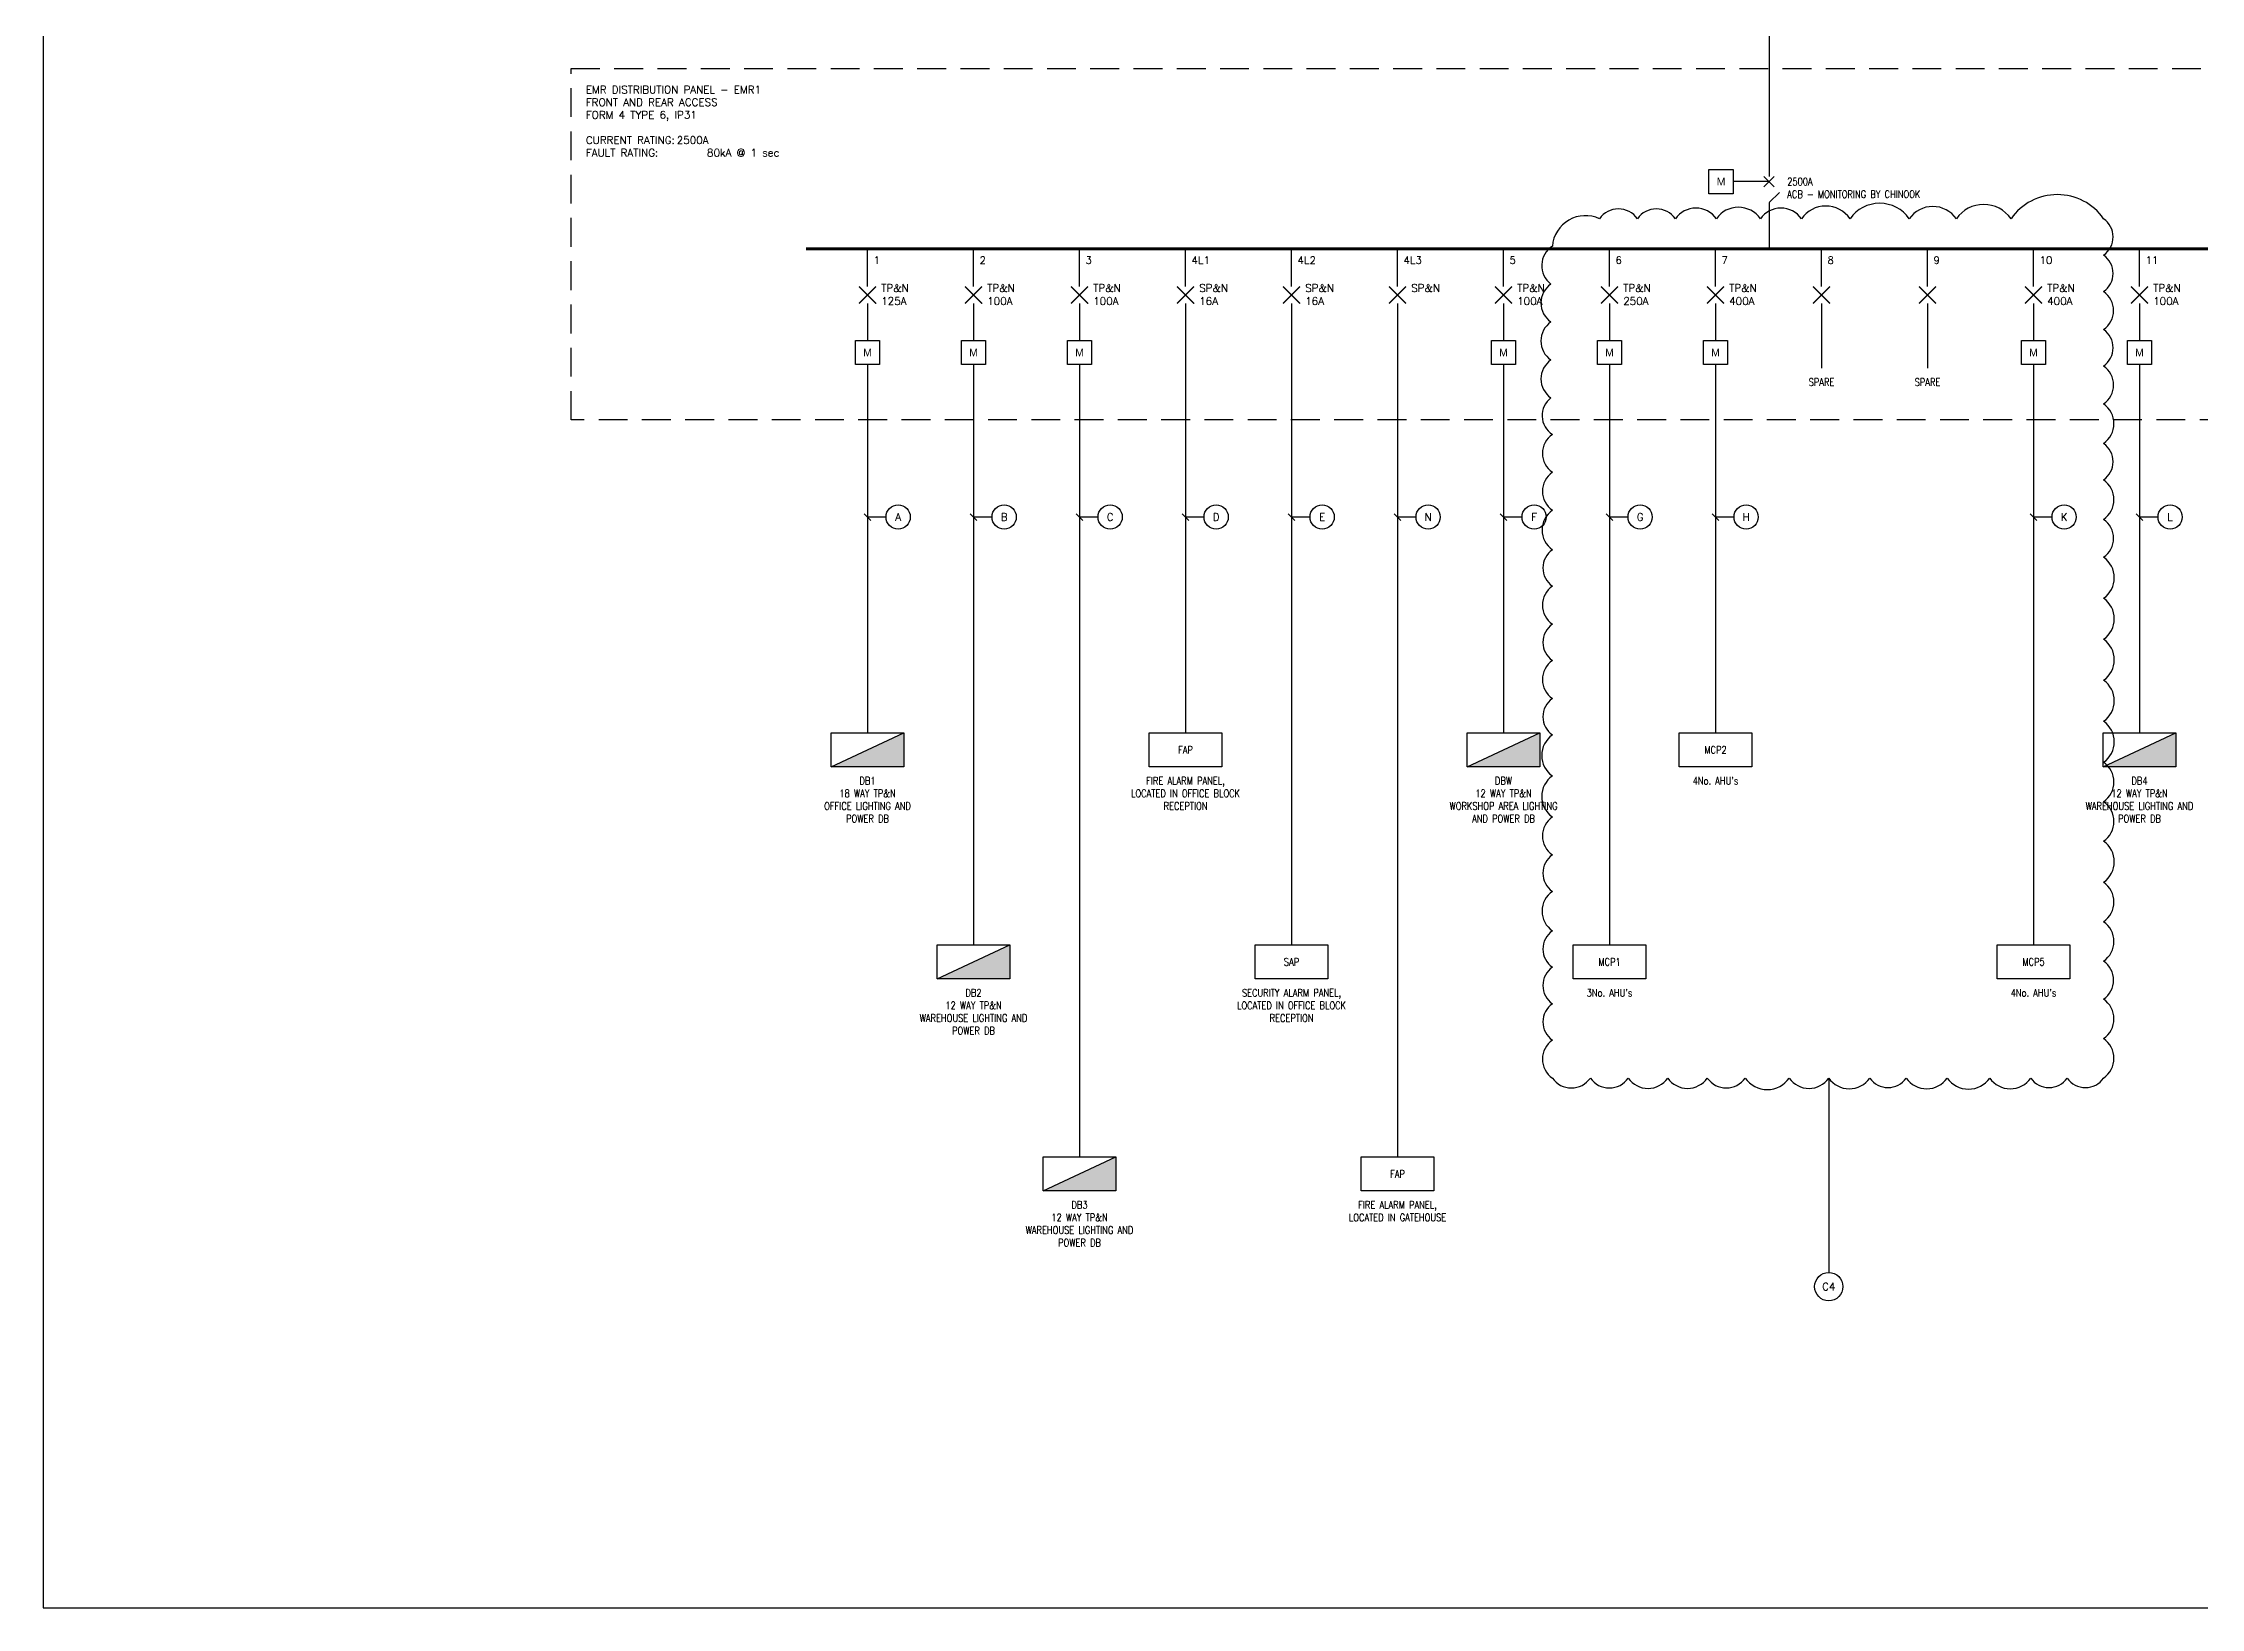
# Paper-space layout 'Layout1' of a CAD drawing. Header units: millimetres. Extents: x -347 to 842, y 9 to 850.
# Drawn here: x -347 to 365, y 9 to 526 of the extents above; entities that cross this region are included whole.
import ezdxf
from ezdxf.enums import TextEntityAlignment as Align

# ---------------------------------------------------------------- set-up
doc = ezdxf.new("R2010")
doc.units = ezdxf.units.MM
doc.header["$LTSCALE"] = 0.75
doc.linetypes.add('DASHED', pattern=[19.05, 12.7, -6.35])
doc.layers.get('0').update_dxf_attribs({"linetype": 'CONTINUOUS'})
for name, color, linetype in [('Emcor', 1, 'CONTINUOUS'), ('Notes', 7, 'CONTINUOUS'), ('power', 1, 'CONTINUOUS'), ('Rev Clouds', 4, 'CONTINUOUS'), ('Text', 7, 'CONTINUOUS'), ('Z000_BORDER', 7, 'CONTINUOUS')]:
    doc.layers.add(name, color=color, linetype=linetype)
doc.styles.add('Arial', font='ARIAL.TTF', dxfattribs={"height": 2})
doc.styles.add('Romans', font='romans.shx', dxfattribs={"width": 0.8})

psp = doc.layouts.get("Layout1")

# ---------------------------------------------------------------- hatches: boundary and pattern name
at = {"layer": 'power'}
for points in [[(-63.08, 298.3), (-87.12, 287.08), (-63.08, 287.08)], [(146.92, 298.3), (122.88, 287.08), (146.92, 287.08)], [(356.92, 298.3), (332.88, 287.08), (356.92, 287.08)], [(-28.08, 228.3), (-52.12, 217.08), (-28.08, 217.08)], [(6.92, 158.3), (-17.12, 147.08), (6.92, 147.08)]]:
    psp.add_hatch(color=256, dxfattribs=at).paths.add_polyline_path(points)

# ---------------------------------------------------------------- linework, layer by layer
for p, q in [((-76.21, 370.67), (-73.99, 368.45)), ((-41.21, 370.67), (-38.99, 368.45)), ((-6.21, 370.67), (-3.99, 368.45)), ((28.79, 370.67), (31.01, 368.45)), ((63.79, 370.67), (66.01, 368.45)), ((98.79, 370.67), (101.01, 368.45)), ((133.79, 370.67), (136.01, 368.45)), ((168.79, 370.67), (171.01, 368.45)), ((203.79, 370.67), (206.01, 368.45)), ((308.79, 370.67), (311.01, 368.45)), ((343.79, 370.67), (346.01, 368.45)), ((-68.99, 369.56), (-75.1, 369.56)), ((-33.99, 369.56), (-40.1, 369.56)), ((1.01, 369.56), (-5.1, 369.56)), ((36.01, 369.56), (29.9, 369.56)), ((71.01, 369.56), (64.9, 369.56)), ((106.01, 369.56), (99.9, 369.56)), ((141.01, 369.56), (134.9, 369.56)), ((176.01, 369.56), (169.9, 369.56)), ((211.01, 369.56), (204.9, 369.56)), ((316.01, 369.56), (309.9, 369.56)), ((351.01, 369.56), (344.9, 369.56))]:
    psp.add_line(p, q)
at = {"linetype": 'DASHED'}
psp.add_lwpolyline([(-172.99, 517.6), (617.18, 517.6), (617.18, 401.62), (-172.99, 401.62)], close=True, dxfattribs=at)
for centre in [(-64.99, 369.56), (-29.99, 369.56), (5.01, 369.56), (40.01, 369.56), (75.01, 369.56), (110.01, 369.56), (145.01, 369.56), (180.01, 369.56), (215.01, 369.56), (320.01, 369.56), (355.01, 369.56)]:
    psp.add_circle(centre, 4)
at = {"layer": 'Emcor', "linetype": 'Continuous', "ltscale": 0.5}
for p, q in [((222.58, 613.35), (222.58, 482.01)), ((220.87, 478.6), (224.29, 482.01)), ((220.87, 482.01), (224.29, 478.6)), ((222.58, 473.3), (222.58, 458.07))]:
    psp.add_line(p, q, dxfattribs=at)
at = {"layer": 'Emcor', "linetype": 'DASHED', "ltscale": 0.5}
psp.add_line((226, 476.71), (222.58, 473.3), dxfattribs=at)
at = {"layer": 'Emcor'}
for p, q in [((-75.1, 445.67), (-75.1, 458.07)), ((-40.1, 445.67), (-40.1, 458.07)), ((-5.1, 445.67), (-5.1, 458.07)), ((29.9, 445.67), (29.9, 458.07)), ((64.9, 445.67), (64.9, 458.07)), ((99.9, 445.67), (99.9, 458.07)), ((134.9, 445.67), (134.9, 458.07)), ((169.9, 445.67), (169.9, 458.07)), ((204.9, 445.67), (204.9, 458.07)), ((239.9, 445.67), (239.9, 458.07)), ((274.9, 445.67), (274.9, 458.07)), ((309.9, 445.67), (309.9, 458.07)), ((344.9, 445.67), (344.9, 458.07)), ((-75.1, 440.02), (-75.1, 427.89)), ((-75.1, 440.02), (-75.1, 427.89)), ((-40.1, 440.02), (-40.1, 427.89)), ((-5.1, 440.02), (-5.1, 427.89)), ((29.9, 440.02), (29.9, 298.3)), ((29.9, 440.02), (29.9, 298.3)), ((64.9, 440.02), (64.9, 228.3)), ((99.9, 440.02), (99.9, 158.3)), ((134.9, 440.02), (134.9, 427.89)), ((134.9, 440.02), (134.9, 427.89)), ((169.9, 440.02), (169.9, 427.89)), ((204.9, 440.02), (204.9, 427.89)), ((204.9, 440.02), (204.9, 427.89)), ((239.9, 440.02), (239.9, 418.69)), ((274.9, 440.02), (274.9, 418.69)), ((309.9, 440.02), (309.9, 427.89)), ((344.9, 440.02), (344.9, 427.89)), ((-75.1, 419.89), (-75.1, 298.3)), ((-75.1, 419.89), (-75.1, 298.3)), ((-40.1, 419.89), (-40.1, 228.3)), ((-5.1, 419.89), (-5.1, 158.3)), ((134.9, 419.89), (134.9, 298.3)), ((134.9, 419.89), (134.9, 298.3)), ((169.9, 419.89), (169.9, 228.3)), ((204.9, 419.89), (204.9, 298.3)), ((204.9, 419.89), (204.9, 298.3)), ((309.9, 419.89), (309.9, 228.3)), ((344.9, 419.89), (344.9, 298.3))]:
    psp.add_line(p, q, dxfattribs=at)
at = {"layer": 'Emcor', "linetype": 'Continuous', "ltscale": 0.5, "const_width": 1}
psp.add_lwpolyline([(569.37, 458.07), (-95.4, 458.07)], dxfattribs=at)
at = {"layer": 'Emcor', "const_width": 0.5}
for points in [[(-77.92, 440.02), (-72.28, 445.67)], [(-77.92, 445.67), (-72.28, 440.02)], [(-42.92, 440.02), (-37.28, 445.67)], [(-42.92, 445.67), (-37.28, 440.02)], [(-7.92, 440.02), (-2.28, 445.67)], [(-7.92, 445.67), (-2.28, 440.02)], [(27.08, 440.02), (32.72, 445.67)], [(27.08, 445.67), (32.72, 440.02)], [(62.08, 440.02), (67.72, 445.67)], [(62.08, 445.67), (67.72, 440.02)], [(97.08, 440.02), (102.72, 445.67)], [(97.08, 445.67), (102.72, 440.02)], [(132.08, 440.02), (137.72, 445.67)], [(132.08, 445.67), (137.72, 440.02)], [(167.08, 440.02), (172.72, 445.67)], [(167.08, 445.67), (172.72, 440.02)], [(202.08, 440.02), (207.72, 445.67)], [(202.08, 445.67), (207.72, 440.02)], [(237.08, 440.02), (242.72, 445.67)], [(237.08, 445.67), (242.72, 440.02)], [(272.08, 440.02), (277.72, 445.67)], [(272.08, 445.67), (277.72, 440.02)], [(307.08, 440.02), (312.72, 445.67)], [(307.08, 445.67), (312.72, 440.02)], [(342.08, 440.02), (347.72, 445.67)], [(342.08, 445.67), (347.72, 440.02)]]:
    psp.add_lwpolyline(points, dxfattribs=at)
at = {"layer": 'power'}
for p, q in [((222.58, 480.31), (210.74, 480.31)), ((-87.12, 287.08), (-63.08, 298.3)), ((122.88, 287.08), (146.92, 298.3)), ((332.88, 287.08), (356.92, 298.3)), ((-52.12, 217.08), (-28.08, 228.3)), ((-17.12, 147.08), (6.92, 158.3))]:
    psp.add_line(p, q, dxfattribs=at)
for points in [[(202.74, 484.31), (210.74, 484.31), (210.74, 476.31), (202.74, 476.31)], [(-79.1, 427.89), (-71.1, 427.89), (-71.1, 419.89), (-79.1, 419.89)], [(-44.1, 427.89), (-36.1, 427.89), (-36.1, 419.89), (-44.1, 419.89)], [(-9.1, 427.89), (-1.1, 427.89), (-1.1, 419.89), (-9.1, 419.89)], [(130.9, 427.89), (138.9, 427.89), (138.9, 419.89), (130.9, 419.89)], [(165.9, 427.89), (173.9, 427.89), (173.9, 419.89), (165.9, 419.89)], [(200.9, 427.89), (208.9, 427.89), (208.9, 419.89), (200.9, 419.89)], [(305.9, 427.89), (313.9, 427.89), (313.9, 419.89), (305.9, 419.89)], [(340.9, 427.89), (348.9, 427.89), (348.9, 419.89), (340.9, 419.89)], [(-87.12, 298.3), (-63.08, 298.3), (-63.08, 287.08), (-87.12, 287.08)], [(17.88, 298.3), (41.92, 298.3), (41.92, 287.08), (17.88, 287.08)], [(122.88, 298.3), (146.92, 298.3), (146.92, 287.08), (122.88, 287.08)], [(192.88, 298.3), (216.92, 298.3), (216.92, 287.08), (192.88, 287.08)], [(332.88, 298.3), (356.92, 298.3), (356.92, 287.08), (332.88, 287.08)], [(-52.12, 228.3), (-28.08, 228.3), (-28.08, 217.08), (-52.12, 217.08)], [(52.88, 228.3), (76.92, 228.3), (76.92, 217.08), (52.88, 217.08)], [(157.88, 228.3), (181.92, 228.3), (181.92, 217.08), (157.88, 217.08)], [(297.88, 228.3), (321.92, 228.3), (321.92, 217.08), (297.88, 217.08)], [(-17.12, 158.3), (6.92, 158.3), (6.92, 147.08), (-17.12, 147.08)], [(87.88, 158.3), (111.92, 158.3), (111.92, 147.08), (87.88, 147.08)]]:
    psp.add_lwpolyline(points, close=True, dxfattribs=at)
at = {"layer": 'Rev Clouds'}
psp.add_line((242.3, 184.33), (242.3, 120.17), dxfattribs=at)
psp.add_lwpolyline([(151.03, 459.02, 0.520567), (150.53, 446.49, 0.520567), (150.53, 433.96, 0.520567), (150.53, 421.42, 0.520567), (150.53, 408.89, 0.520567), (151.03, 396.86, 0.520567), (151.03, 384.33, 0.520567), (151.03, 371.8, 0.520567), (151.03, 358.77, 0.520567), (151.03, 346.74, 0.520567), (151.03, 334.2, 0.520567), (151.03, 322.17, 0.520567), (151.03, 309.64, 0.520567), (151.03, 297.61, 0.520567), (151.03, 284.08, 0.520567), (151.03, 270.54, 0.520567), (151.03, 258.01, 0.520567), (151.03, 245.98, 0.520567), (151.03, 232.95, 0.520567), (151.03, 220.92, 0.520567), (151.03, 208.89, 0.520567), (151.03, 196.86, 0.520567), (151.03, 184.33, 0.520567), (163.57, 184.33, 0.520567), (176.1, 184.33, 0.520567), (189.14, 184.33, 0.520567), (202.18, 184.33, 0.520567), (214.72, 184.33, 0.520567), (229.26, 184.33, 0.520567), (242.3, 184.33, 0.520567), (255.84, 184.33, 0.520567), (267.87, 184.33, 0.520567), (281.41, 184.33, 0.520567), (295.45, 184.33, 0.520567), (308.99, 184.33, 0.520567), (321.03, 184.33, 0.520567), (333.06, 184.33, 0.520567), (333.06, 197.36, 0.520567), (333.06, 210.39, 0.520567), (333.06, 222.93, 0.520567), (333.06, 235.96, 0.520567), (333.06, 248.99, 0.520567), (333.06, 262.52, 0.520567), (333.06, 275.56, 0.520567), (333.06, 288.59, 0.520567), (333.06, 302.12, 0.520567), (333.06, 315.66, 0.520567), (333.06, 329.19, 0.520567), (333.06, 342.73, 0.520567), (333.06, 356.26, 0.520567), (333.06, 368.79, 0.520567), (333.06, 381.82, 0.520567), (333.06, 393.85, 0.520567), (333.06, 406.89, 0.520567), (333.06, 419.42, 0.520567), (333.06, 431.45, 0.520567), (333.06, 443.98, 0.520567), (333.06, 456.01, 0.520567), (333.06, 468.04, 0.520567), (302.47, 468.04, 0.520567), (284.42, 468.04, 0.520567), (268.88, 468.04, 0.520567), (249.32, 468.04, 0.520567), (233.27, 468.04, 0.520567), (219.73, 468.04, 0.520567), (205.19, 468.04, 0.520567), (191.65, 468.04, 0.520567), (179.11, 468.04, 0.520567), (166.58, 468.04, 0.520567)], format="xyb", close=True, dxfattribs=at)
psp.add_circle((242.3, 115.49), 4.68, dxfattribs=at)
at = {"layer": 'Z000_BORDER'}
psp.add_lwpolyline([(-347.3, 9.44), (841.7, 9.44), (841.7, 850.44), (-347.3, 850.44)], close=True, dxfattribs=at)

# ---------------------------------------------------------------- texts
at = {"layer": 'Emcor', "color": 0, "style": 'Romans'}
for s, p in [('1', (-73.14, 453.1)), ('2', (-38.14, 453.1)), ('3', (-3.14, 453.1)), ('4L1', (31.86, 453.1)), ('4L2', (66.86, 453.1)), ('4L3', (101.86, 453.1)), ('5', (136.86, 453.1)), ('6', (171.86, 453.1)), ('7', (206.86, 453.1)), ('8', (241.86, 453.1)), ('9', (276.86, 453.1)), ('10', (311.86, 453.1)), ('11', (346.86, 453.1))]:
    psp.add_text(s, height=2.5, rotation=0.03255, dxfattribs=at).set_placement(p)
at = {"layer": 'Emcor', "color": 0, "char_height": 2.5, "rotation": 0.03255, "style": 'Romans'}
for s, insert, width, attachment_point in [('2500A\\PACB - MONITORING BY CHINOOK', (228.58, 481.54), 85.7331, 1), ('SPARE', (239.9, 415.36), 36.9076, 2), ('SPARE', (274.9, 415.36), 36.9076, 2)]:
    psp.add_mtext(s, dxfattribs=dict(at, insert=insert, width=width, attachment_point=attachment_point))
at = {"layer": 'Notes', "style": 'Arial'}
for p in [(206.74, 480.31), (-75.1, 423.89), (-40.1, 423.89), (-5.1, 423.89), (134.9, 423.89), (169.9, 423.89), (204.9, 423.89), (309.9, 423.89), (344.9, 423.89)]:
    psp.add_text('M', height=2.5, dxfattribs=at).set_placement(p, align=Align.MIDDLE_CENTER)
at = {"layer": 'Rev Clouds', "color": 0, "style": 'Romans'}
psp.add_text('C4', height=2.5, rotation=0.03255, dxfattribs=at).set_placement((242.3, 115.49), align=Align.MIDDLE_CENTER)
at = {"layer": 'Text', "style": 'Romans'}
for s, p in [('TP&N', (-70.58, 443.91)), ('125A', (-70.58, 439.61)), ('TP&N', (-35.58, 443.91)), ('100A', (-35.58, 439.61)), ('TP&N', (-0.58, 443.91)), ('100A', (-0.58, 439.61)), ('SP&N', (34.42, 443.91)), ('16A', (34.42, 439.61)), ('SP&N', (69.42, 443.91)), ('16A', (69.42, 439.61)), ('SP&N', (104.42, 443.91)), ('TP&N', (139.42, 443.91)), ('100A', (139.42, 439.61)), ('TP&N', (174.42, 443.91)), ('250A', (174.42, 439.61)), ('TP&N', (209.42, 443.91)), ('400A', (209.42, 439.61)), ('TP&N', (314.42, 443.91)), ('400A', (314.42, 439.61)), ('TP&N', (349.42, 443.91)), ('100A', (349.42, 439.61))]:
    psp.add_text(s, height=2.5, rotation=0.03255, dxfattribs=at).set_placement(p)
for s, p in [('A', (-64.99, 369.56)), ('B', (-29.99, 369.56)), ('C', (5.01, 369.56)), ('D', (40.01, 369.56)), ('E', (75.01, 369.56)), ('N', (110.01, 369.56)), ('F', (145.01, 369.56)), ('G', (180.01, 369.56)), ('H', (215.01, 369.56)), ('K', (320.01, 369.56)), ('L', (355.01, 369.56))]:
    psp.add_text(s, height=2.5, rotation=0.03255, dxfattribs=at).set_placement(p, align=Align.MIDDLE_CENTER)
at = {"layer": 'Text', "char_height": 2.5, "rotation": 0.03255, "style": 'Romans'}
for s, insert, width, attachment_point in [('{\\W1;EMR DISTRIBUTION PANEL - EMR1\\PFRONT AND REAR ACCESS\\PFORM 4 TYPE 6, IP31\\P\\PCURRENT RATING:^I2500A\\PFAULT RATING:^I^I80kA @ 1 sec}', (-168.11, 511.9), 114.0845, 1), ('FAP', (29.9, 292.69), 40.6667, 5), ('MCP2', (204.9, 292.69), 40.6667, 5), ('DB1\\P18 WAY TP&N\\POFFICE LIGHTING AND POWER DB', (-75.1, 283.74), 40.6667, 2), ('FIRE ALARM PANEL, LOCATED IN OFFICE BLOCK RECEPTION', (29.9, 283.74), 40.6667, 2), ('DBW\\P12 WAY TP&N\\PWORKSHOP AREA LIGHTING AND POWER DB', (134.9, 283.74), 40.6667, 2), ("4No. AHU's", (204.9, 283.74), 40.6667, 2), ('DB4\\P12 WAY TP&N\\PWAREHOUSE LIGHTING AND POWER DB', (344.9, 283.74), 40.6667, 2), ('SAP', (64.9, 222.69), 40.6667, 5), ('MCP1', (169.9, 222.69), 40.6667, 5), ('MCP5', (309.9, 222.69), 40.6667, 5), ('DB2\\P12 WAY TP&N\\PWAREHOUSE LIGHTING AND POWER DB', (-40.1, 213.74), 40.6667, 2), ('SECURITY ALARM PANEL, LOCATED IN OFFICE BLOCK RECEPTION', (64.9, 213.74), 40.6667, 2), ("3No. AHU's", (169.9, 213.74), 40.6667, 2), ("4No. AHU's", (309.9, 213.74), 40.6667, 2), ('FAP', (99.9, 152.69), 40.6667, 5), ('DB3\\P12 WAY TP&N\\PWAREHOUSE LIGHTING AND POWER DB', (-5.1, 143.74), 40.6667, 2), ('FIRE ALARM PANEL, LOCATED IN GATEHOUSE', (99.9, 143.74), 40.6667, 2)]:
    psp.add_mtext(s, dxfattribs=dict(at, insert=insert, width=width, attachment_point=attachment_point))

doc.saveas('drawing.dxf')
